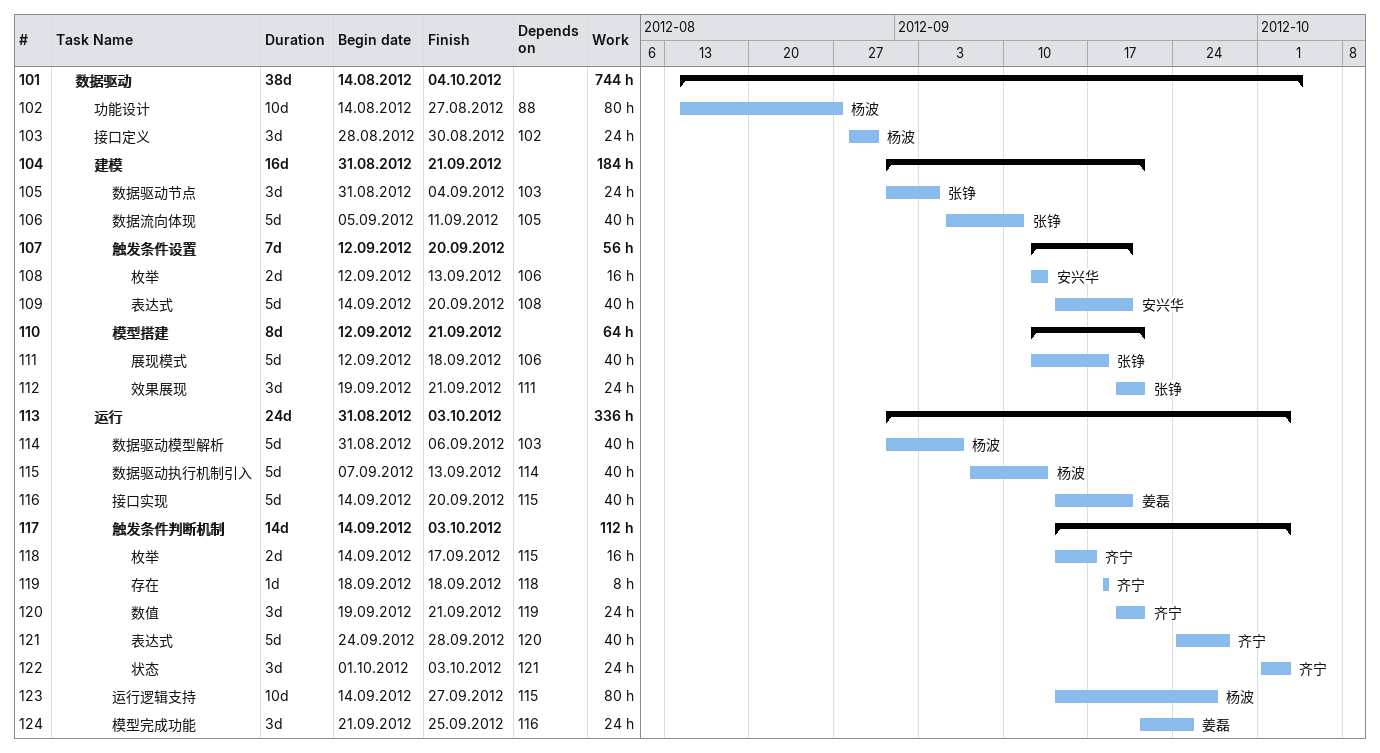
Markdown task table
| ID | Level | Task | Duration | Start | Finish | Predecessors | Resources | Work (h) |
|---|---|---|---|---|---|---|---|---|
| 101 | 2 | **数据驱动** | 38d | 2012-08-14 | 2012-10-04 |  |  | 744 |
| 102 | 3 | 功能设计 | 10d | 2012-08-14 | 2012-08-27 | 88 | 杨波 | 80 |
| 103 | 3 | 接口定义 | 3d | 2012-08-28 | 2012-08-30 | 102 | 杨波 | 24 |
| 104 | 3 | **建模** | 16d | 2012-08-31 | 2012-09-21 |  |  | 184 |
| 105 | 4 | 数据驱动节点 | 3d | 2012-08-31 | 2012-09-04 | 103 | 张铮 | 24 |
| 106 | 4 | 数据流向体现 | 5d | 2012-09-05 | 2012-09-11 | 105 | 张铮 | 40 |
| 107 | 4 | **触发条件设置** | 7d | 2012-09-12 | 2012-09-20 |  |  | 56 |
| 108 | 5 | 枚举 | 2d | 2012-09-12 | 2012-09-13 | 106 | 安兴华 | 16 |
| 109 | 5 | 表达式 | 5d | 2012-09-14 | 2012-09-20 | 108 | 安兴华 | 40 |
| 110 | 4 | **模型搭建** | 8d | 2012-09-12 | 2012-09-21 |  |  | 64 |
| 111 | 5 | 展现模式 | 5d | 2012-09-12 | 2012-09-18 | 106 | 张铮 | 40 |
| 112 | 5 | 效果展现 | 3d | 2012-09-19 | 2012-09-21 | 111 | 张铮 | 24 |
| 113 | 3 | **运行** | 24d | 2012-08-31 | 2012-10-03 |  |  | 336 |
| 114 | 4 | 数据驱动模型解析 | 5d | 2012-08-31 | 2012-09-06 | 103 | 杨波 | 40 |
| 115 | 4 | 数据驱动执行机制引入 | 5d | 2012-09-07 | 2012-09-13 | 114 | 杨波 | 40 |
| 116 | 4 | 接口实现 | 5d | 2012-09-14 | 2012-09-20 | 115 | 姜磊 | 40 |
| 117 | 4 | **触发条件判断机制** | 14d | 2012-09-14 | 2012-10-03 |  |  | 112 |
| 118 | 5 | 枚举 | 2d | 2012-09-14 | 2012-09-17 | 115 | 齐宁 | 16 |
| 119 | 5 | 存在 | 1d | 2012-09-18 | 2012-09-18 | 118 | 齐宁 | 8 |
| 120 | 5 | 数值 | 3d | 2012-09-19 | 2012-09-21 | 119 | 齐宁 | 24 |
| 121 | 5 | 表达式 | 5d | 2012-09-24 | 2012-09-28 | 120 | 齐宁 | 40 |
| 122 | 5 | 状态 | 3d | 2012-10-01 | 2012-10-03 | 121 | 齐宁 | 24 |
| 123 | 4 | 运行逻辑支持 | 10d | 2012-09-14 | 2012-09-27 | 115 | 杨波 | 80 |
| 124 | 4 | 模型完成功能 | 3d | 2012-09-21 | 2012-09-25 | 116 | 姜磊 | 24 |
